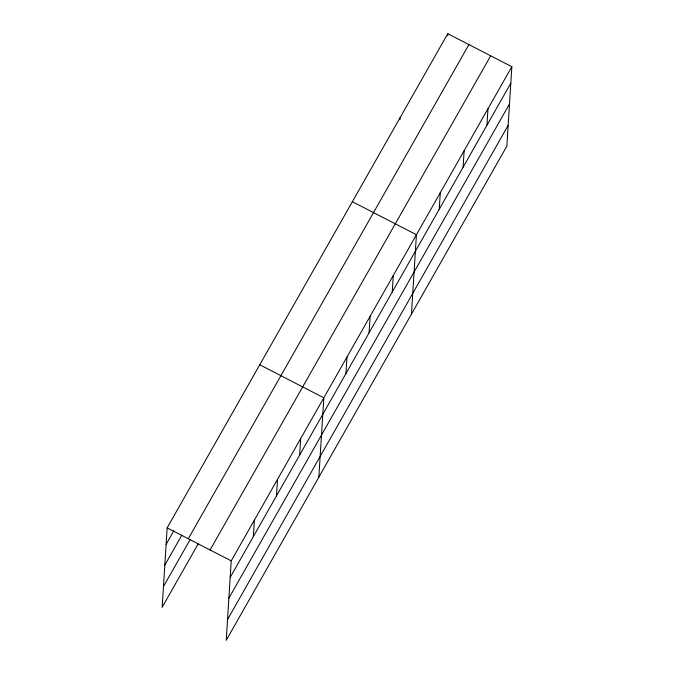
<?xml version="1.0" encoding="UTF-8"?>
<svg xmlns="http://www.w3.org/2000/svg" width="674" height="674" viewBox="0 0 674 674"><rect width="100%" height="100%" fill="white"/><g stroke="black" fill="none" stroke-linecap="round" stroke-linejoin="round"><path stroke-width="1.01" d="M511.844 66.701L231.224 560.869L226.228 640.3L506.848 146.132L511.844 66.701L447.772 33.7L167.152 527.868L162.156 607.299L198.173 543.884M253.331 536.622L254.376 520.101M276.483 495.853L277.528 479.332M299.635 455.085L300.68 438.563M318.827 477.226L323.832 397.795L259.76 364.794M345.939 373.548L346.975 357.026M369.091 332.779L370.127 316.249M399.935 119.778L400.07 117.706M392.243 292.011L393.279 275.481M411.435 314.151L416.431 234.712L352.367 201.72M447.646 35.764L447.772 33.7M439.246 209.235L440.282 192.713M463.097 167.236L464.142 150.706M486.948 125.229L487.993 108.699M166.116 544.398L173.833 530.809M164.81 565.157L181.786 535.257M188.299 538.762L468.919 44.594M163.462 586.54L190.211 539.436M210.077 549.976L490.697 55.807M230.188 577.391L510.799 83.222M228.874 598.15L509.493 103.981M227.534 619.541L508.154 125.372M167.152 527.868L231.224 560.869"/></g></svg>
